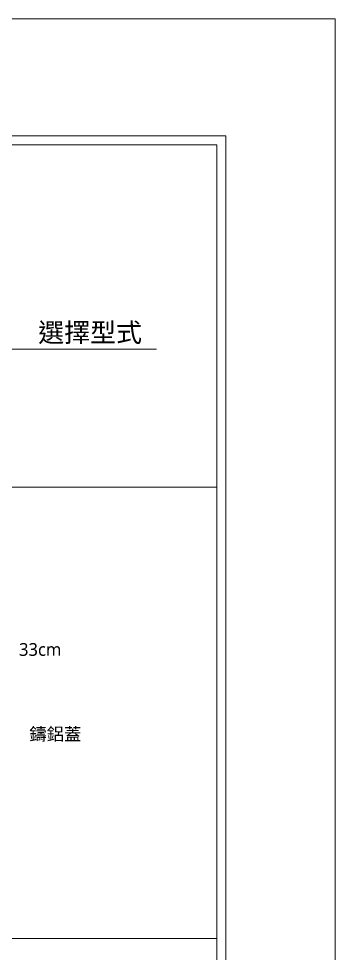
# Model space of a CAD drawing. Header units: millimetres. Extents: x 4267 to 8467, y 166 to 3136.
# Drawn here: x 7967 to 8467, y 1662 to 3136 of the extents above; entities that cross this region are included whole.
import ezdxf

# ---------------------------------------------------------------- set-up
doc = ezdxf.new("R2010")
doc.units = ezdxf.units.MM
doc.styles.add('微軟正黑體', font='Microsoft JhengHei.ttf')

msp = doc.modelspace()

# ---------------------------------------------------------------- linework, layer by layer
at = {"lineweight": 5}
for p, q in [((4266.8, 3135.5, 163.2), (8466.8, 3135.5, 163.2)), ((8466.8, 3135.5, 163.2), (8466.8, 165.5, 163.2)), ((4453.8, 2936.7, 163.2), (8279.8, 2936.7, 163.2)), ((8279.8, 2936.7, 163.2), (4453.8, 2936.7, 163.2)), ((8279.8, 2936.7, 163.2), (8279.8, 557.5, 163.2)), ((8279.8, 365.3, 163.2), (8279.8, 2936.7, 163.2)), ((6058.1, 2396.8, 163.2), (8279.8, 2396.8, 163.2)), ((6058.1, 1685.2, 163.2), (8279.8, 1685.2, 163.2))]:
    msp.add_line(p, q, dxfattribs=at)
at = {"color": 4, "lineweight": 5}
for p, q in [((8294, 2950.9, 163.2), (4439.6, 2950.9, 163.2)), ((8294, 351.1, 163.2), (8294, 2950.9, 163.2))]:
    msp.add_line(p, q, dxfattribs=at)
at = {"color": 240, "lineweight": 5, "true_color": 0xed1f24}
msp.add_line((6906.9, 2614.4, -163.2), (8184.9, 2614.4, -163.2), dxfattribs=at)

# ---------------------------------------------------------------- texts
at = {"color": 240, "lineweight": 5, "true_color": 0xed1f24, "insert": (8080, 2639.1), "char_height": 30, "width": 374.764, "attachment_point": 5, "style": '微軟正黑體'}
msp.add_mtext('{\\fMicrosoft JhengHei|b0|i0|c136|p34;選擇型式}', dxfattribs=at)
at = {"lineweight": 5, "insert": (8001.3, 2140.9, -163.2), "char_height": 20, "width": 300.016, "attachment_point": 5, "style": '微軟正黑體'}
msp.add_mtext('33cm', dxfattribs=at)
at = {"lineweight": 5, "insert": (7984.3, 2017.6), "char_height": 20, "attachment_point": 1, "style": '微軟正黑體'}
msp.add_mtext_dynamic_manual_height_columns('鑄鋁蓋', width=80.995, gutter_width=17.9, heights=[0], dxfattribs=at)

doc.saveas('drawing.dxf')
